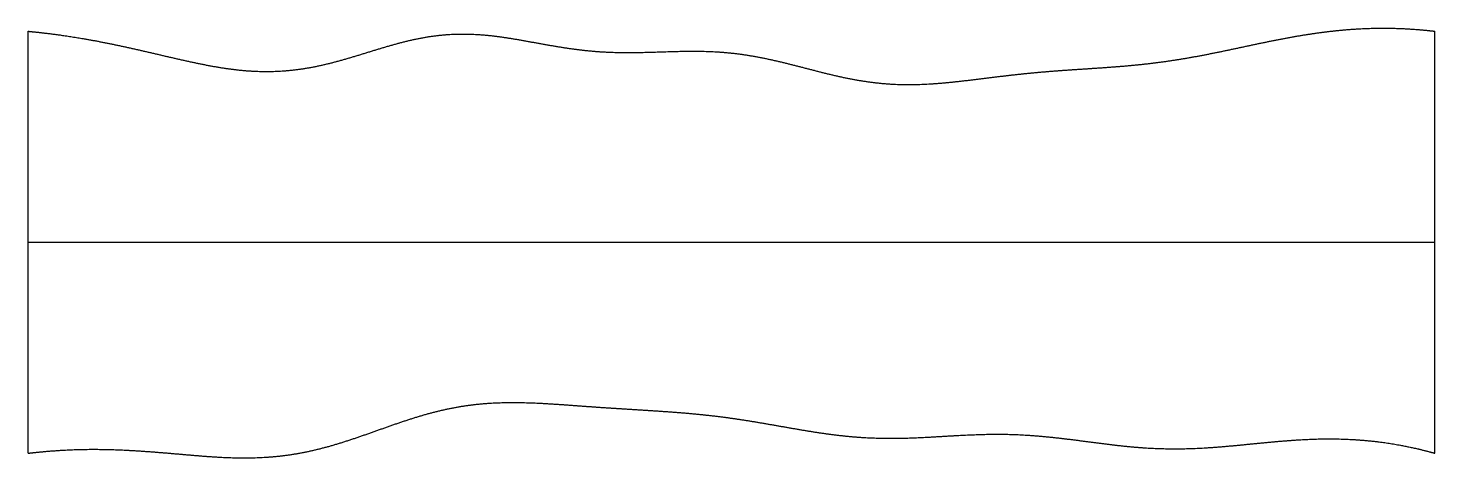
# Model space of a CAD drawing. Header units: millimetres. Extents: x 0 to 10, y 0 to 3.
import ezdxf

# ---------------------------------------------------------------- set-up
doc = ezdxf.new("R2010")
doc.units = ezdxf.units.MM
doc.layers.get('0').update_dxf_attribs({"linetype": 'CONTINUOUS'})

msp = doc.modelspace()

# ---------------------------------------------------------------- linework, layer by layer
for points in [[(0, 3), (0.04, 2.996), (0.119, 2.988), (0.238, 2.973), (0.397, 2.949), (0.596, 2.91), (0.797, 2.866), (0.997, 2.818), (1.198, 2.772), (1.399, 2.733), (1.6, 2.711), (1.801, 2.711), (2, 2.736), (2.199, 2.783), (2.398, 2.845), (2.596, 2.908), (2.794, 2.958), (2.993, 2.984), (3.192, 2.983), (3.392, 2.959), (3.592, 2.921), (3.793, 2.884), (3.994, 2.856), (4.195, 2.846), (4.397, 2.849), (4.598, 2.858), (4.798, 2.861), (4.998, 2.85), (5.198, 2.819), (5.396, 2.773), (5.595, 2.719), (5.794, 2.669), (5.993, 2.633), (6.193, 2.617), (6.393, 2.621), (6.594, 2.64), (6.796, 2.665), (6.997, 2.691), (7.198, 2.711), (7.399, 2.726), (7.599, 2.738), (7.8, 2.752), (7.999, 2.772), (8.199, 2.801), (8.398, 2.838), (8.597, 2.88), (8.797, 2.924), (8.996, 2.963), (9.196, 2.995), (9.396, 3.016), (9.597, 3.025), (9.758, 3.022), (9.879, 3.013), (9.96, 3.005), (10, 3)], [(0, 0), (0, 0.12), (0, 0.36), (0, 0.72), (0, 1.2), (0, 1.8), (0, 2.28), (0, 2.64), (0, 2.88), (0, 3)], [(10, 0), (10, 0.12), (10, 0.36), (10, 0.72), (10, 1.2), (10, 1.8), (10, 2.28), (10, 2.64), (10, 2.88), (10, 3)], [(0, 1.5), (0.4, 1.5), (1.2, 1.5), (2.4, 1.5), (4, 1.5), (6, 1.5), (7.6, 1.5), (8.8, 1.5), (9.6, 1.5), (10, 1.5)], [(0, 0), (0.04, 0.005), (0.119, 0.013), (0.239, 0.023), (0.399, 0.03), (0.6, 0.028), (0.801, 0.017), (1.003, 0.001), (1.205, -0.018), (1.406, -0.033), (1.607, -0.036), (1.807, -0.023), (2.006, 0.011), (2.203, 0.065), (2.4, 0.132), (2.596, 0.204), (2.792, 0.27), (2.99, 0.322), (3.189, 0.353), (3.389, 0.364), (3.59, 0.36), (3.791, 0.347), (3.993, 0.331), (4.194, 0.318), (4.395, 0.306), (4.595, 0.293), (4.795, 0.276), (4.994, 0.252), (5.194, 0.22), (5.393, 0.184), (5.593, 0.149), (5.793, 0.121), (5.993, 0.106), (6.194, 0.104), (6.394, 0.113), (6.595, 0.127), (6.795, 0.136), (6.996, 0.137), (7.196, 0.124), (7.396, 0.101), (7.597, 0.074), (7.797, 0.048), (7.997, 0.032), (8.197, 0.029), (8.397, 0.038), (8.598, 0.056), (8.798, 0.077), (8.999, 0.095), (9.199, 0.105), (9.4, 0.102), (9.6, 0.085), (9.76, 0.059), (9.88, 0.032), (9.96, 0.011), (10, 0)]]:
    msp.add_open_spline(points, degree=5)

doc.saveas('drawing.dxf')
